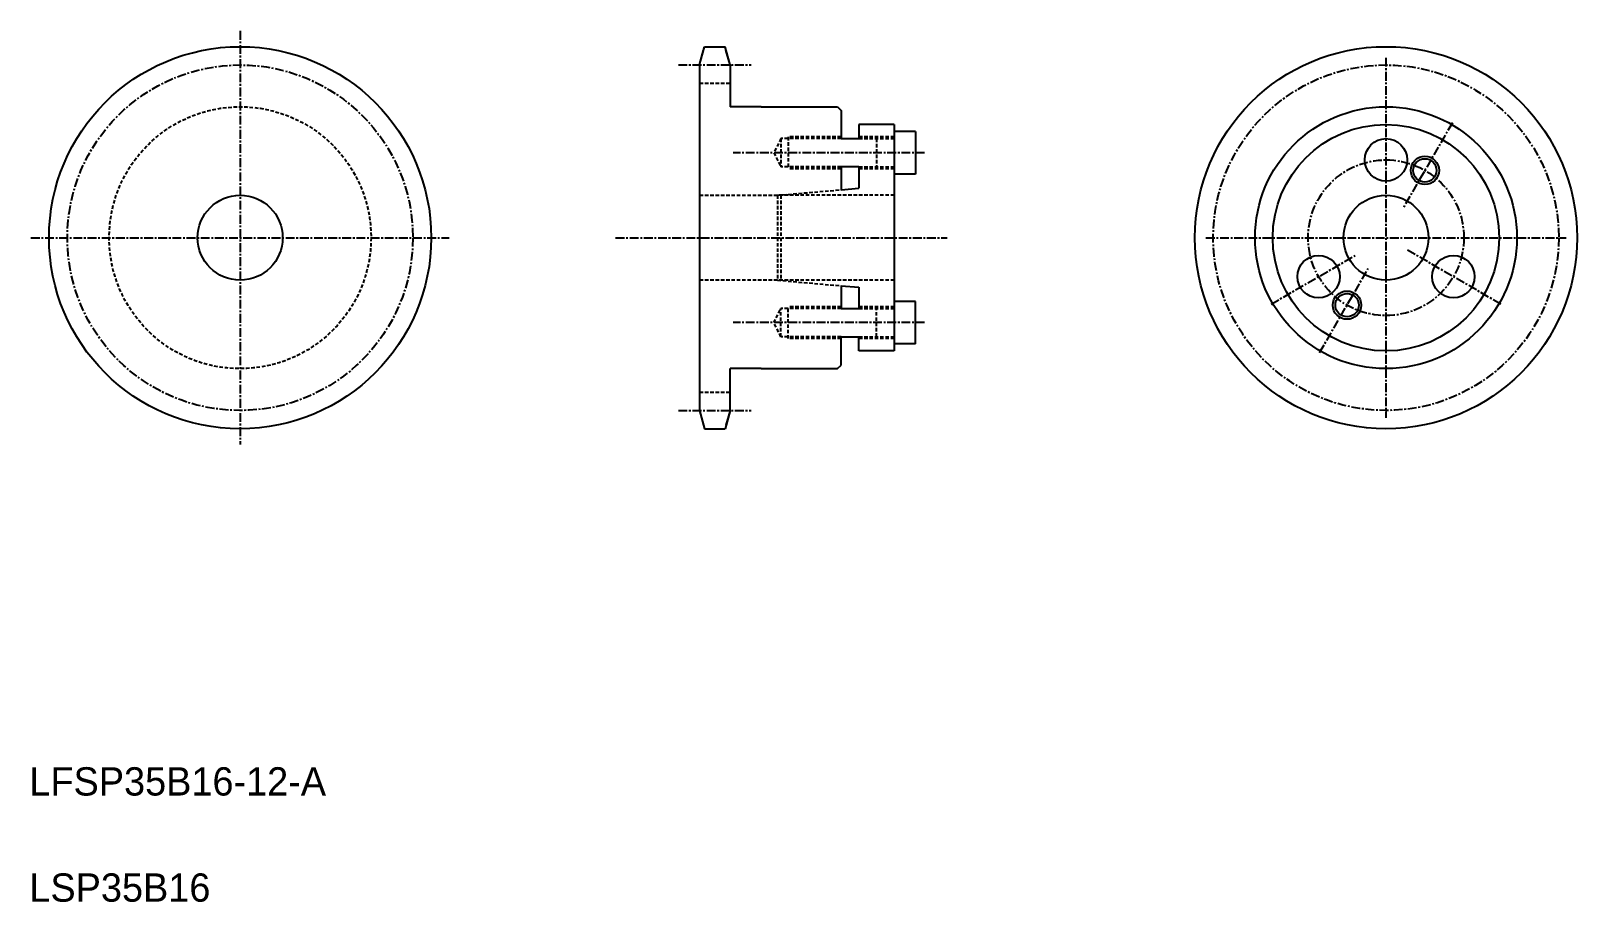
# Model space of a CAD drawing. Extents: x -374 to -156, y -15 to 108.
import ezdxf

# ---------------------------------------------------------------- set-up
doc = ezdxf.new("R2010")
doc.units = 0
doc.linetypes.add('CENTER', pattern=[2, 1.25, -0.25, 0.25, -0.25])
doc.linetypes.add('DASHED', pattern=[0.75, 0.5, -0.25])
doc.layers.get('0').update_dxf_attribs({"linetype": 'CONTINUOUS'})
doc.layers.add('CENTER', color=1, linetype='CENTER')

msp = doc.modelspace()

# ---------------------------------------------------------------- linework, layer by layer
at = {"color": 7, "linetype": 'CONTINUOUS'}
for p, q in [((-279.69, 103.42), (-279, 106.01)), ((-279.69, 103.42), (-279.13, 105.52)), ((-279.69, 103.42), (-279.13, 105.52)), ((-279, 106.01), (-276.09, 106.01)), ((-275.39, 103.42), (-276.09, 106.01)), ((-275.39, 103.42), (-275.96, 105.52)), ((-275.39, 103.42), (-275.96, 105.52)), ((-279.69, 103.42), (-279.69, 54.6)), ((-275.39, 103.42), (-275.39, 97.51)), ((-270.99, 97.51), (-275.39, 97.51)), ((-270.99, 97.51), (-260.19, 97.51)), ((-260.19, 97.51), (-259.69, 97.01)), ((-259.69, 97.01), (-259.69, 93.01)), ((-257.19, 95.01), (-257.19, 93.01)), ((-252.19, 95.01), (-257.19, 95.01)), ((-252.19, 95.01), (-252.19, 63.01)), ((-249.19, 94.01), (-252.19, 94.01)), ((-249.19, 94.01), (-249.19, 88.01)), ((-259.69, 93.01), (-257.19, 93.01)), ((-259.69, 89.01), (-259.69, 85.79)), ((-257.19, 89.01), (-259.69, 89.01)), ((-257.19, 89.01), (-257.19, 86.01)), ((-249.19, 88.01), (-252.19, 88.01)), ((-259.69, 85.79), (-257.19, 86.01)), ((-259.69, 72.22), (-259.69, 69.01)), ((-259.69, 72.22), (-257.19, 72.01)), ((-257.19, 72.01), (-257.19, 69.01)), ((-249.19, 70.01), (-252.19, 70.01)), ((-249.19, 64.01), (-249.19, 70.01)), ((-259.69, 69.01), (-257.19, 69.01)), ((-259.69, 61.01), (-259.69, 65.01)), ((-259.69, 65.01), (-257.19, 65.01)), ((-257.19, 63.01), (-257.19, 65.01)), ((-249.19, 64.01), (-252.19, 64.01)), ((-252.19, 63.01), (-257.19, 63.01)), ((-275.39, 54.6), (-275.39, 60.51)), ((-270.99, 60.51), (-275.39, 60.51)), ((-270.99, 60.51), (-260.19, 60.51)), ((-260.19, 60.51), (-259.69, 61.01)), ((-279.69, 54.6), (-279, 52.01)), ((-279.69, 54.6), (-279.13, 52.5)), ((-279.69, 54.6), (-279.13, 52.5)), ((-275.39, 54.6), (-276.09, 52.01)), ((-275.39, 54.6), (-275.96, 52.5)), ((-275.39, 54.6), (-275.96, 52.5)), ((-279, 52.01), (-276.09, 52.01))]:
    msp.add_line(p, q, dxfattribs=at)
at = {"color": 3, "linetype": 'DASHED'}
for p, q in [((-279.69, 100.83), (-275.39, 100.83)), ((-268.19, 93.01), (-269.19, 91.01)), ((-259.69, 93.01), (-268.19, 93.01)), ((-268.19, 93.01), (-268.19, 89.01)), ((-259.69, 93.26), (-267.19, 93.26)), ((-267.19, 93.26), (-267.19, 88.76)), ((-252.19, 93.26), (-257.19, 93.26)), ((-257.19, 93.01), (-252.19, 93.01)), ((-254.69, 93.01), (-254.69, 89.01)), ((-269.19, 91.01), (-268.19, 89.01)), ((-259.69, 89.01), (-268.19, 89.01)), ((-259.69, 88.76), (-267.19, 88.76)), ((-257.19, 89.01), (-252.19, 89.01)), ((-252.19, 88.76), (-257.19, 88.76)), ((-268.69, 85.01), (-259.69, 85.79)), ((-279.69, 85.01), (-268.69, 85.01)), ((-252.19, 85.01), (-268.69, 85.01)), ((-268.69, 85.01), (-268.69, 73.01)), ((-268.19, 85.01), (-268.19, 73.01)), ((-268.69, 73.01), (-279.69, 73.01)), ((-252.19, 73.01), (-268.69, 73.01)), ((-268.69, 73.01), (-259.69, 72.22)), ((-269.19, 67.01), (-268.19, 69.01)), ((-268.19, 65.01), (-268.19, 69.01)), ((-259.69, 69.01), (-268.19, 69.01)), ((-267.19, 64.76), (-267.19, 69.26)), ((-259.69, 69.26), (-267.19, 69.26)), ((-252.19, 69.26), (-257.19, 69.26)), ((-257.19, 69.01), (-252.19, 69.01)), ((-254.69, 65.01), (-254.69, 69.01)), ((-268.19, 65.01), (-269.19, 67.01)), ((-259.69, 65.01), (-268.19, 65.01)), ((-259.69, 64.76), (-267.19, 64.76)), ((-257.19, 65.01), (-252.29, 65.01)), ((-252.19, 64.76), (-257.19, 64.76)), ((-279.69, 57.19), (-275.39, 57.19))]:
    msp.add_line(p, q, dxfattribs=at)
at = {"color": 7, "linetype": 'CONTINUOUS'}
for centre, radius in [((-344.61, 79.01), 27), ((-182.71, 79.01), 27), ((-182.71, 79.01), 18.5), ((-182.71, 79.01), 16), ((-182.71, 90.01), 3), ((-177.21, 88.53), 1.65), ((-344.61, 79.01), 6), ((-182.71, 79.01), 6), ((-192.23, 73.51), 3), ((-173.18, 73.51), 3), ((-188.21, 69.48), 1.65)]:
    msp.add_circle(centre, radius, dxfattribs=at)
at = {"color": 3, "linetype": 'DASHED'}
msp.add_circle((-344.61, 79.01), 18.5, dxfattribs=at)
at = {"color": 3, "linetype": 'CONTINUOUS'}
for centre in [(-177.21, 88.53), (-188.21, 69.48)]:
    msp.add_circle(centre, 2, dxfattribs=at)
at = {"layer": 'CENTER', "color": 1, "linetype": 'CENTER'}
for p, q in [((-344.61, 108.24), (-344.61, 49.78)), ((-282.69, 103.42), (-272.39, 103.42)), ((-182.71, 104.45), (-182.71, 53.57)), ((-173.33, 95.25), (-180.21, 83.34)), ((-247.92, 91.01), (-274.94, 91.01)), ((-374.17, 79.01), (-315.06, 79.01)), ((-291.56, 79.01), (-244.72, 79.01)), ((-208.15, 79.01), (-157.27, 79.01)), ((-198.94, 69.63), (-187.04, 76.51)), ((-166.47, 69.63), (-179.89, 77.38)), ((-192.08, 62.77), (-185.21, 74.68)), ((-247.92, 67.01), (-274.94, 67.01)), ((-282.69, 54.6), (-272.39, 54.6))]:
    msp.add_line(p, q, dxfattribs=at)
for centre, radius in [((-344.61, 79.01), 24.41), ((-182.71, 79.01), 24.41), ((-182.71, 79.01), 11)]:
    msp.add_circle(centre, radius, dxfattribs=at)

# ---------------------------------------------------------------- texts
at = {"color": 7, "linetype": 'CONTINUOUS'}
for s, p in [('LFSP35B16-12-A', (-374.39, 0.18)), ('LSP35B16', (-374.39, -14.82))]:
    msp.add_text(s, height=4, dxfattribs=at).set_placement(p)

doc.saveas('drawing.dxf')
